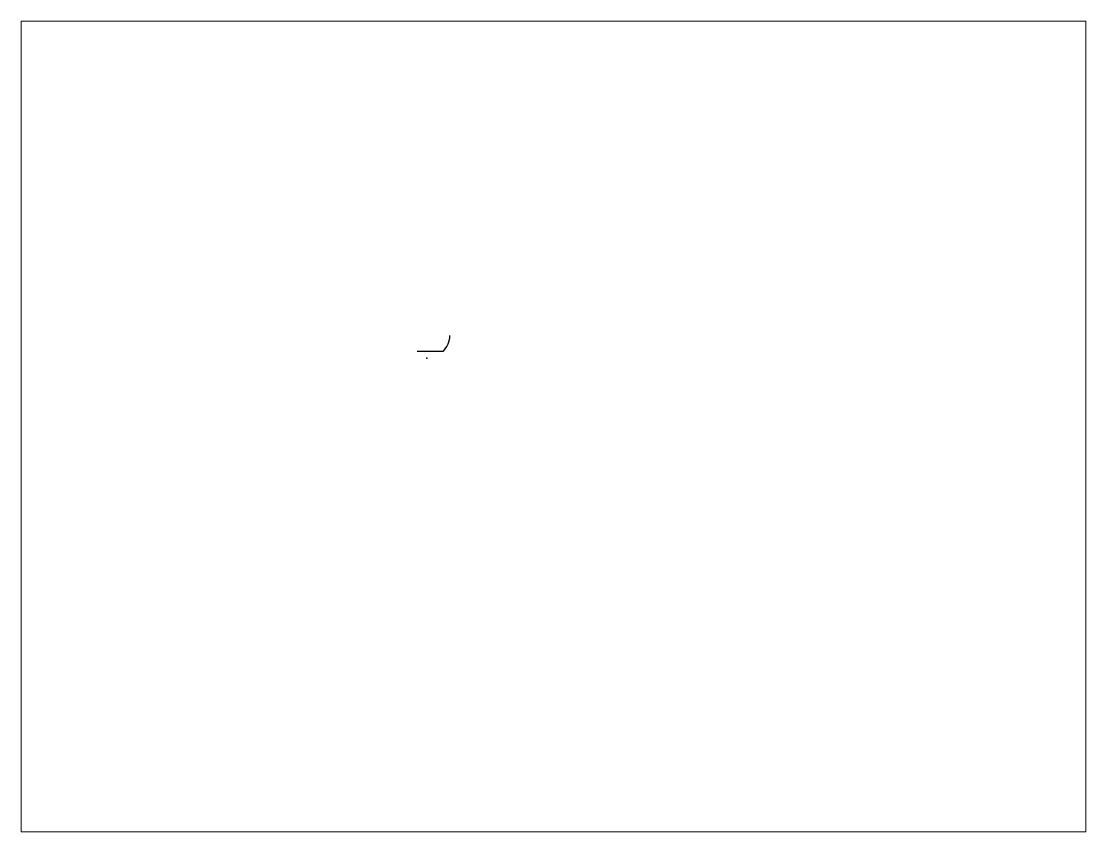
# Paper-space layout 'Layout1' of a CAD drawing. Header units: inches. Extents: x 1.05 to 9.45, y 0.8 to 7.2.
# The model-space entities are those that its viewports show. They can reach past a viewport. Long polylines and large blocks are cut down to what shows.
import ezdxf

# ---------------------------------------------------------------- set-up
doc = ezdxf.new("R2010")
doc.units = ezdxf.units.IN
doc.header["$MEASUREMENT"] = 0

msp = doc.modelspace()

# ---------------------------------------------------------------- linework, layer by layer
msp.add_lwpolyline([(325, 200, -0.198912), (288.4, 111.6), (147.4, 111.6)], format="xyb")
msp.add_point((200, 75))

psp = doc.layouts.get("Layout1")

# ---------------------------------------------------------------- viewports
at = {"layer": '0'}
psp.add_viewport(center=(5.25, 4), size=(8.4, 6.4), view_center_point=(898.704, -302.5523), view_height=4471.435671, dxfattribs=at)

doc.saveas('drawing.dxf')
